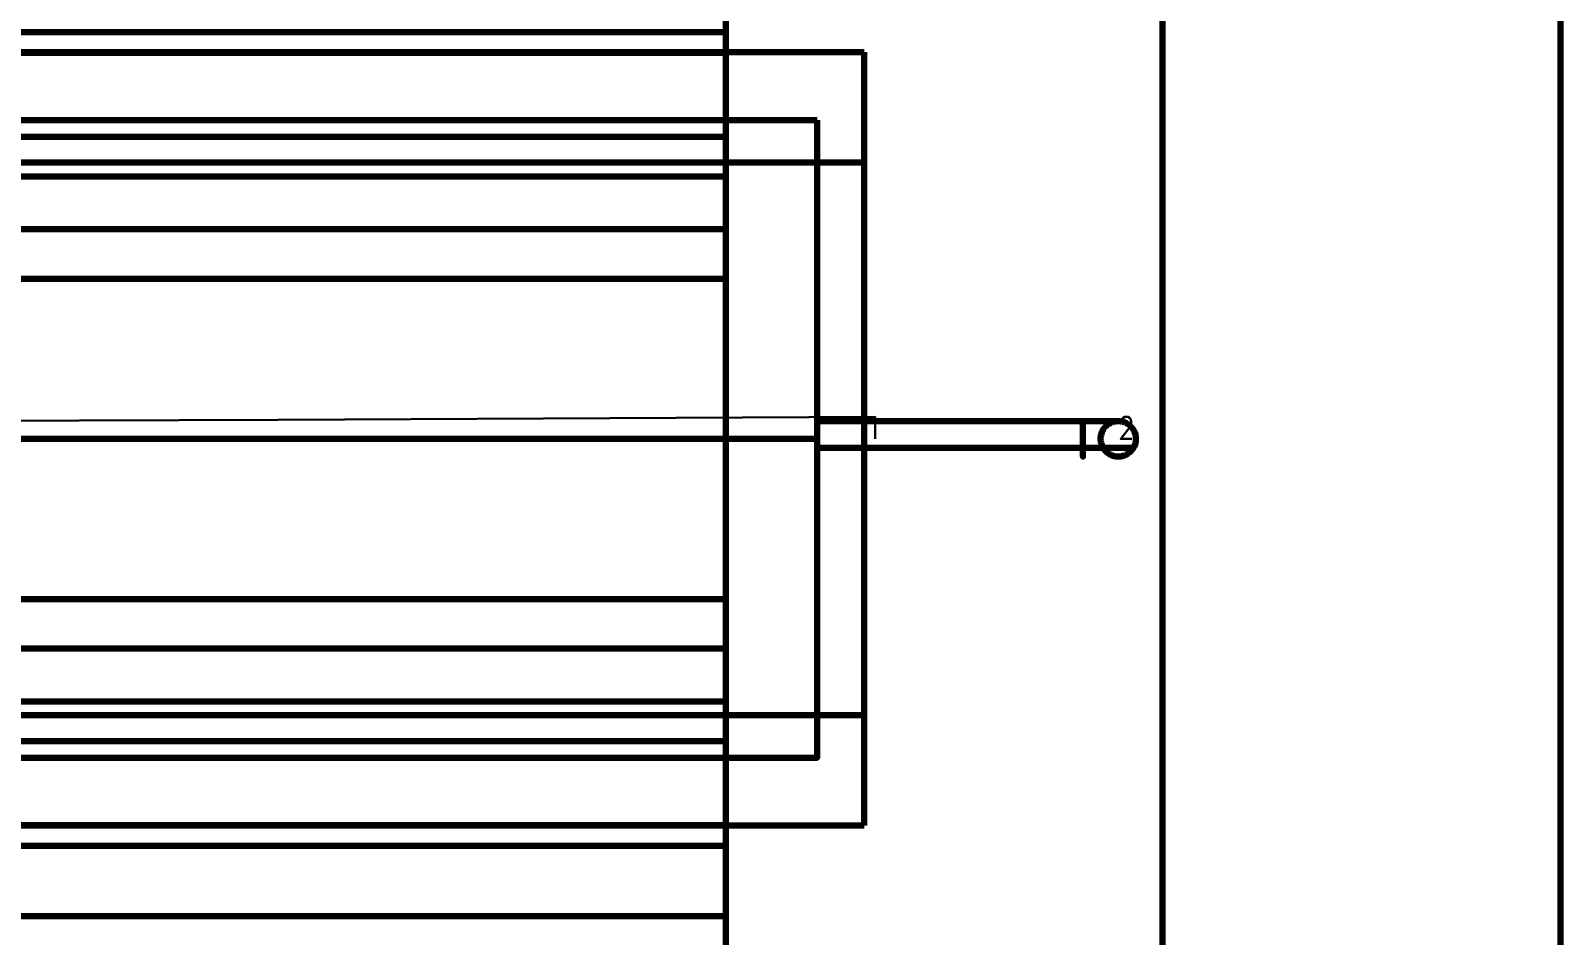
# Model space of a CAD drawing. Header units: inches. Extents: x -0.4 to 8, y -0.5 to 10.5.
# Drawn here: x 5.216 to 6.6, y 1.151 to 1.97 of the extents above; entities that cross this region are included whole.
import ezdxf

# ---------------------------------------------------------------- set-up
doc = ezdxf.new("R2010")
doc.units = ezdxf.units.IN
doc.header["$LTSCALE"] = 0.504853
doc.header["$MEASUREMENT"] = 0
for name, color, linetype in [('1', 7, 'Continuous'), ('135', 7, 'Continuous'), ('3', 7, 'Continuous'), ('65', 7, 'Continuous'), ('80', 7, 'Continuous')]:
    doc.layers.add(name, color=color, linetype=linetype)
doc.styles.get("Standard").update_dxf_attribs({"font": 'ROMANS.SHX'})

# ---------------------------------------------------------------- blocks, each defined once
blk = doc.blocks.new('H35')
at = {"color": 1, "linetype": 'Continuous', "lineweight": 211}
for p, q in [((2.14, 0.13, 0.375), (2.14, -4.14, 0.375)), ((2.14, 0.13, 0.475), (2.14, -4.14, 0.475)), ((2.14, -4.14, 0.375), (2.14, 0.13, 0.375)), ((2.14, -4.14, 0.475), (2.14, 0.13, 0.475)), ((0.12, -2.45, 0.375), (1.87, -2.45, 0.375)), ((1.87, -2.45, 0.375), (0.12, -2.45, 0.375)), ((1.87, -2.45, 0.375), (1.87, -2.55, 0.475)), ((1.87, -2.55, 0.475), (1.87, -2.45, 0.375)), ((1.87, -2.45, 0.375), (1.87, -3.15, 0.375)), ((1.87, -3.15, 0.375), (1.87, -2.45, 0.375)), ((1.87, -2.55, 0.475), (0.12, -2.55, 0.475)), ((0.12, -2.55, 0.475), (1.87, -2.55, 0.475)), ((1.87, -2.55, 0.475), (1.87, -3.05, 0.475)), ((1.87, -3.05, 0.475), (1.87, -2.55, 0.475)), ((1.87, -3.05, 0.475), (0.12, -3.05, 0.475)), ((0.12, -3.05, 0.475), (1.87, -3.05, 0.475)), ((1.87, -3.15, 0.375), (1.87, -3.05, 0.475)), ((1.87, -3.05, 0.475), (1.87, -3.15, 0.375)), ((1.87, -3.15, 0.375), (0.12, -3.15, 0.375)), ((0.12, -3.15, 0.375), (1.87, -3.15, 0.375))]:
    blk.add_line(p, q, dxfattribs=at)
blk = doc.blocks.new('H71')
at = {"color": 1, "linetype": 'Continuous', "lineweight": 211}
for p, q in [((1.745, -2.450498, 0.374445), (1.745, -2.349502, 0.374445)), ((1.745, -2.349502, 0.374445), (1.745, -2.450498, 0.374445)), ((1.745, -2.368198, 0.312445), (1.745, -2.431802, 0.312445)), ((1.745, -2.431802, 0.312445), (1.745, -2.368198, 0.312445)), ((0.245, -2.431802, 0.312445), (1.745, -2.431802, 0.312445)), ((1.745, -2.431802, 0.312445), (0.245, -2.431802, 0.312445)), ((0.245, -2.450498, 0.374445), (1.745, -2.450498, 0.374445)), ((1.745, -2.450498, 0.374445), (0.245, -2.450498, 0.374445)), ((1.745, -2.450498, 0.374445), (1.745, -2.562463, 0.486312)), ((1.745, -2.562463, 0.486312), (1.745, -2.450498, 0.374445)), ((0.245, -2.526576, 0.380541), (1.745, -2.526576, 0.380541)), ((1.745, -2.526576, 0.380541), (0.245, -2.526576, 0.380541)), ((1.745, -2.562463, 0.486312), (0.245, -2.562463, 0.486312)), ((0.245, -2.562463, 0.486312), (1.745, -2.562463, 0.486312)), ((1.745, -2.562463, 0.486312), (1.745, -2.610225, 0.56734)), ((1.745, -2.610225, 0.56734), (1.745, -2.562463, 0.486312)), ((0.245, -2.610225, 0.56734), (1.745, -2.610225, 0.56734)), ((1.745, -2.610225, 0.56734), (0.245, -2.610225, 0.56734)), ((1.745, -2.655005, 0.607603), (0.245, -2.655005, 0.607603)), ((0.245, -2.655005, 0.607603), (1.745, -2.655005, 0.607603)), ((1.745, -2.8, 0.577), (0.245, -2.8, 0.577)), ((0.245, -2.944994, 0.607603), (1.745, -2.944994, 0.607603)), ((1.745, -2.944994, 0.607603), (0.245, -2.944994, 0.607603)), ((1.745, -2.989774, 0.567341), (0.245, -2.989774, 0.567341)), ((0.245, -2.989775, 0.567341), (1.745, -2.989775, 0.567341)), ((1.745, -3.037537, 0.486312), (1.745, -2.989775, 0.567341)), ((1.745, -2.989775, 0.567341), (1.745, -3.037537, 0.486312)), ((1.745, -3.037537, 0.486312), (0.245, -3.037537, 0.486312)), ((0.245, -3.037537, 0.486312), (1.745, -3.037537, 0.486312)), ((1.745, -3.037537, 0.486312), (1.745, -3.149502, 0.374445)), ((1.745, -3.149502, 0.374445), (1.745, -3.037537, 0.486312)), ((1.745, -3.073424, 0.380541), (0.245, -3.073424, 0.380541)), ((0.245, -3.073424, 0.380541), (1.745, -3.073424, 0.380541)), ((1.745, -3.149502, 0.374445), (0.245, -3.149502, 0.374445)), ((0.245, -3.149502, 0.374445), (1.745, -3.149502, 0.374445)), ((1.745, -3.250498, 0.374445), (1.745, -3.149502, 0.374445)), ((1.745, -3.149502, 0.374445), (1.745, -3.250498, 0.374445)), ((1.745, -3.168198, 0.312445), (0.245, -3.168198, 0.312445)), ((0.245, -3.168198, 0.312445), (1.745, -3.168198, 0.312445)), ((1.745, -3.168198, 0.312445), (1.745, -3.231802, 0.312445)), ((1.745, -3.231802, 0.312445), (1.745, -3.168198, 0.312445)), ((0.245, -3.231802, 0.312445), (1.745, -3.231802, 0.312445)), ((1.745, -3.231802, 0.312445), (0.245, -3.231802, 0.312445))]:
    blk.add_line(p, q, dxfattribs=at)
at = {"color": 1, "linetype": 'Continuous', "lineweight": 211, "extrusion": (-1, -3e-15, -4e-15)}
blk.add_arc((2.431802, 0.412445, -1.745), 0.1, 269.999962, 341.395604, dxfattribs=at)
at = {"color": 1, "linetype": 'Continuous', "lineweight": 211, "extrusion": (1, 3e-15, -2e-15)}
for centre in [(-2.431802, 0.412445, 1.745), (-3.231802, 0.412445, 1.745)]:
    blk.add_arc(centre, 0.1, 198.604507, 270.000149, dxfattribs=at)
at = {"color": 1, "linetype": 'Continuous', "lineweight": 211, "extrusion": (-1, 0, 1e-15)}
blk.add_arc((2.8, 0.2885, -1.745), 0.2885, 18.604516, 161.395449, dxfattribs=at)
at = {"color": 1, "linetype": 'Continuous', "lineweight": 211, "extrusion": (1, 0, 0)}
blk.add_arc((-2.8, 0.2885, 1.745), 0.2885, 18.604519, 161.395452, dxfattribs=at)
at = {"color": 1, "linetype": 'Continuous', "lineweight": 211, "extrusion": (-1, 0, 0)}
for centre, start, end in [((2.696373, 0.516561, -1.745), 114.436333, 149.48299), ((3.168198, 0.412445, -1.745), 198.604507, 270.000149), ((3.231802, 0.412445, -1.745), 269.999962, 341.395604)]:
    blk.add_arc(centre, 0.1, start, end, dxfattribs=at)
at = {"color": 1, "linetype": 'Continuous', "lineweight": 211, "extrusion": (1, 1.6e-14, 1.7e-14)}
blk.add_arc((-2.696373, 0.516561, 1.745), 0.1, 30.516982, 65.563638, dxfattribs=at)
at = {"color": 1, "linetype": 'Continuous', "lineweight": 211, "extrusion": (-1, 1e-15, -2e-15)}
blk.add_arc((2.8, 0.2885, -1.745), 0.3505, 65.563846, 114.436279, dxfattribs=at)
at = {"color": 1, "linetype": 'Continuous', "lineweight": 211, "extrusion": (1, 2e-15, 1.2e-14)}
blk.add_arc((-2.8, 0.2885, 1.745), 0.3505, 65.563682, 114.436116, dxfattribs=at)
at = {"color": 1, "linetype": 'Continuous', "lineweight": 211, "extrusion": (-1, -1.1e-14, 7e-15)}
blk.add_arc((2.903627, 0.516561, -1.745), 0.1, 30.517285, 65.563942, dxfattribs=at)
at = {"color": 1, "linetype": 'Continuous', "lineweight": 211, "extrusion": (1, -1.1e-14, 7e-15)}
blk.add_arc((-2.903627, 0.516561, 1.745), 0.1, 114.436196, 149.482853, dxfattribs=at)
at = {"color": 1, "linetype": 'Continuous', "lineweight": 211, "extrusion": (1, 0, -7e-15)}
blk.add_arc((-3.168198, 0.412445, 1.745), 0.1, 269.999962, 341.395604, dxfattribs=at)
blk = doc.blocks.new('33703')
at = {"color": 1, "linetype": 'Continuous', "lineweight": 211}
for p, q in [((1.9275, 0.2885, 0.2885), (0.2725, 0.2885, 0.2885)), ((1.9275, 0.2885, 0.2885), (0.2725, 0.2885, 0.2885)), ((1.9275, 0.2885, 0.2885), (0.2725, 0.2885, 0.2885)), ((0.2725, 0, 0.577), (1.9275, 0, 0.577)), ((1.9275, 0), (0.2725, 0)), ((0.2725, 0, 0.577), (1.9275, 0, 0.577)), ((1.9275, 0), (0.2725, 0)), ((0.2725, 0, 0.577), (1.9275, 0, 0.577)), ((1.9275, 0), (0.2725, 0)), ((1.9275, -0.2885, 0.2885), (0.2725, -0.2885, 0.2885)), ((1.9275, -0.2885, 0.2885), (0.2725, -0.2885, 0.2885)), ((1.9275, -0.2885, 0.2885), (0.2725, -0.2885, 0.2885))]:
    blk.add_line(p, q, dxfattribs=at)
at = {"color": 1, "linetype": 'Continuous', "lineweight": 211, "extrusion": (1, 0, 0)}
blk.add_circle((0, 0.2885, 1.9275), 0.2885, dxfattribs=at)
blk.add_circle((0, 0.2885, 1.9275), 0.2885, dxfattribs=at)
blk.add_circle((0, 0.2885, 1.9275), 0.2885, dxfattribs=at)
blk.add_circle((0, 0.2885, 1.9275), 0.2885, dxfattribs=at)
at = {"layer": '1', "color": 2, "linetype": 'Continuous', "lineweight": 211}
for points, weights, knots in [([(2.2, 0.016, -0.082), (2.2, 0.016, 0.08725), (2.2, 0.016, 0.2565), (2.2, 0.016, 0.2885), (2.168, 0.016, 0.2885), (2.04775, 0.016, 0.2885), (1.9275, 0.016, 0.2885)], [1, 1, 1, 0.707106781187, 1, 1, 1], [0, 0, 0, 0.5422465, 0.5422465, 0.61474067, 0.61474067, 1, 1, 1]), ([(1.9275, 0.016, 0.2885), (1.9275, 0.016, 0.260787), (1.9275, -0.008, 0.274644), (1.9275, -0.032, 0.2885), (1.9275, -0.008, 0.302356), (1.9275, 0.016, 0.316213), (1.9275, 0.016, 0.2885)], [1, 0.5, 1, 0.5, 1, 0.5, 1], [0, 0, 0, 0.33333333, 0.33333333, 0.66666667, 0.66666667, 1, 1, 1]), ([(2.168, 0.016, 0.2885), (2.168, 0.016, 0.316213), (2.168, -0.008, 0.302356), (2.168, -0.032, 0.2885), (2.168, -0.008, 0.274644), (2.168, 0.016, 0.260787), (2.168, 0.016, 0.2885)], [1, 0.5, 1, 0.5, 1, 0.5, 1], [0, 0, 0, 0.33333333, 0.33333333, 0.66666667, 0.66666667, 1, 1, 1]), ([(2.2, 0.016, 0.2565), (2.227713, 0.016, 0.2565), (2.213856, -0.008, 0.2565), (2.2, -0.032, 0.2565), (2.186144, -0.008, 0.2565), (2.172287, 0.016, 0.2565), (2.2, 0.016, 0.2565)], [1, 0.5, 1, 0.5, 1, 0.5, 1], [0, 0, 0, 0.33333333, 0.33333333, 0.66666667, 0.66666667, 1, 1, 1]), ([(2.2, 0.016, -0.082), (2.227713, 0.016, -0.082), (2.213856, -0.008, -0.082), (2.2, -0.032, -0.082), (2.186144, -0.008, -0.082), (2.172287, 0.016, -0.082), (2.2, 0.016, -0.082)], [1, 0.5, 1, 0.5, 1, 0.5, 1], [0, 0, 0, 0.33333333, 0.33333333, 0.66666667, 0.66666667, 1, 1, 1]), ([(1.9275, -0.008, 0.302356), (2.04775, -0.008, 0.302356), (2.168, -0.008, 0.302356), (2.213856, -0.008, 0.302356), (2.213856, -0.008, 0.2565), (2.213856, -0.008, 0.08725), (2.213856, -0.008, -0.082)], [1, 1, 1, 0.707106781187, 1, 1, 1], [0, 0, 0, 0.38525933, 0.38525933, 0.4577535, 0.4577535, 1, 1, 1]), ([(1.9275, -0.008, 0.274644), (2.04775, -0.008, 0.274644), (2.168, -0.008, 0.274644), (2.186144, -0.008, 0.274644), (2.186144, -0.008, 0.2565), (2.186144, -0.008, 0.08725), (2.186144, -0.008, -0.082)], [1, 1, 1, 0.707106781187, 1, 1, 1], [0, 0, 0, 0.38525933, 0.38525933, 0.4577535, 0.4577535, 1, 1, 1])]:
    blk.add_rational_spline(points, weights, degree=2, knots=knots, dxfattribs=at)
at = {"layer": '3', "color": 2, "linetype": 'Continuous', "lineweight": 211, "char_height": 0.02, "attachment_point": 1}
for s, insert in [('{\\W210.000000;1}', (0, 0.02)), ('{\\W0.852075;2}', (2.2, 0.02))]:
    blk.add_mtext(s, dxfattribs=dict(at, insert=insert))

msp = doc.modelspace()

# ---------------------------------------------------------------- linework, layer by layer
at = {"layer": '135', "color": 1, "linetype": 'Continuous', "lineweight": 211}
for points in [[(6.5999, 7.14, 0.641), (6.6, 7.14, 0.641), (6.6, 0.19, 0.641), (6.41, 0, 0.641), (0.19, 0, 0.641)], [(0.19, 0, 0), (6.41, 0, 0), (6.6, 0.19, 0), (6.6, 7.14, 0), (6.5999, 7.14, 0)], [(6.5999, 7.14, 0.641), (6.6, 7.14, 0.641), (6.6, 0.19, 0.641), (6.41, 0, 0.641), (0.19, 0, 0.641)], [(0.19, 0, 0), (6.41, 0, 0), (6.6, 0.19, 0), (6.6, 7.14, 0), (6.5999, 7.14, 0)], [(6.5999, 7.14, -0.418), (6.6, 7.14, -0.418), (6.6, 0.19, -0.418), (6.41, 0, -0.418), (0.19, 0, -0.418)], [(0.19, 0, -0.062), (6.41, 0, -0.062), (6.6, 0.19, -0.062), (6.6, 7.14, -0.062), (6.5999, 7.14, -0.062)], [(6.5999, 7.14, -0.418), (6.6, 7.14, -0.418), (6.6, 0.19, -0.418), (6.41, 0, -0.418), (0.19, 0, -0.418)], [(0.19, 0, -0.062), (6.41, 0, -0.062), (6.6, 0.19, -0.062), (6.6, 7.14, -0.062), (6.5999, 7.14, -0.062)]]:
    msp.add_polyline3d(points, dxfattribs=at)

# ---------------------------------------------------------------- block references
at = {"layer": '65', "color": 8, "linetype": 'Continuous', "lineweight": 211}
msp.add_blockref('33703', (4, 1.6), dxfattribs=at)
at = {"layer": '80', "color": 8, "linetype": 'Continuous', "lineweight": 211}
for name in ['H35', 'H71']:
    msp.add_blockref(name, (4.1, 4.4), dxfattribs=at)

doc.saveas('drawing.dxf')
